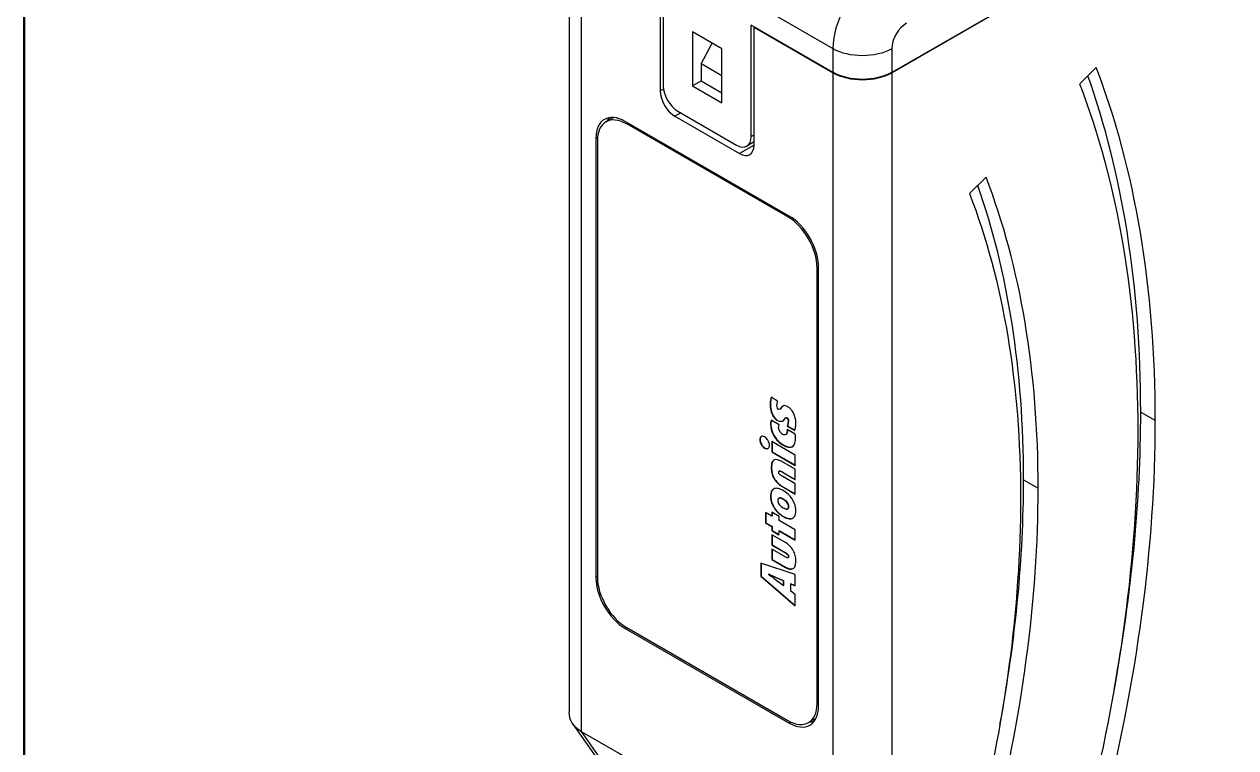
# Model space of a CAD drawing. Header units: millimetres. Extents: x -383313 to -161684, y -117025 to 99224.
# Drawn here: x -333038.1 to -332979.6, y 31097.3 to 31132.2 of the extents above; entities that cross this region are included whole.
import ezdxf

# ---------------------------------------------------------------- set-up
doc = ezdxf.new("R2010")
doc.units = ezdxf.units.MM
doc.header["$MEASUREMENT"] = 0
doc.layers.add('PV-2BB', color=7, linetype='Continuous')

# ---------------------------------------------------------------- blocks, each defined once
blk = doc.blocks.new('*U231')
at = {"layer": 'PV-2BB'}
for p, q in [((1321.006, 74.7, 1395.706), (1313.102, 66.796, 1379.898)), ((1321.046, 74.326, 1395.372), (1313.116, 66.396, 1379.512)), ((1324.149, 68.83, 1392.979), (1321.283, 74.563, 1395.846)), ((1321.946, 72.527, 1394.473), (1320.782, 71.364, 1392.146)), ((1321.983, 72.463, 1394.446), (1320.883, 71.363, 1392.246)), ((1319.216, 71.996, 1391.212), (1314.883, 67.663, 1382.546)), ((1319.253, 71.978, 1391.231), (1319.216, 71.996, 1391.212)), ((1319.549, 71.987, 1391.536), (1319.724, 71.9, 1391.623)), ((1319.216, 71.946, 1391.162), (1314.916, 67.646, 1382.562)), ((1321.749, 67.93, 1389.679), (1319.883, 71.663, 1391.546)), ((1321.716, 67.946, 1389.662), (1319.883, 71.613, 1391.496)), ((1319.916, 71.596, 1391.512), (1319.883, 71.613, 1391.496)), ((1321.916, 71.396, 1393.312), (1321.383, 70.863, 1392.246)), ((1322.249, 70.73, 1392.979), (1321.916, 71.396, 1393.312)), ((1320.855, 71.327, 1392.183), (1320.782, 71.364, 1392.146)), ((1320.782, 70.864, 1391.646), (1321.516, 69.397, 1390.913)), ((1320.916, 70.797, 1391.713), (1320.782, 70.864, 1391.646)), ((1320.883, 70.863, 1391.746), (1321.549, 69.53, 1391.079)), ((1321.383, 70.863, 1392.246), (1321.716, 70.196, 1391.912)), ((1321.583, 70.763, 1392.346), (1321.383, 70.863, 1392.246)), ((1321.749, 70.93, 1392.679), (1321.582, 70.764, 1392.346)), ((1321.749, 70.93, 1392.679), (1322.139, 70.951, 1393.09)), ((1321.983, 70.463, 1392.446), (1321.749, 70.93, 1392.679)), ((1321.582, 70.764, 1392.346), (1321.816, 70.296, 1392.112)), ((1321.716, 70.196, 1391.912), (1322.249, 70.73, 1392.979)), ((1321.849, 69.23, 1391.079), (1323.012, 70.394, 1393.406)), ((1321.883, 69.363, 1391.246), (1322.983, 70.463, 1393.446)), ((1323.916, 68.596, 1392.512), (1322.983, 70.463, 1393.446)), ((1323.019, 70.39, 1393.409), (1323.012, 70.394, 1393.406)), ((1323.012, 70.394, 1393.406), (1323.913, 68.593, 1392.506)), ((1321.849, 69.23, 1391.079), (1321.516, 69.397, 1390.913)), ((1321.88, 69.261, 1391.141), (1321.716, 69.343, 1391.059)), ((1321.949, 69.33, 1391.279), (1321.883, 69.363, 1391.246)), ((1323.916, 68.596, 1392.512), (1324.149, 68.83, 1392.979)), ((1315.983, 60.663, 1376.646), (1323.913, 68.593, 1392.506)), ((1323.919, 68.59, 1392.509), (1323.916, 68.596, 1392.512)), ((1321.716, 67.946, 1389.662), (1321.749, 67.93, 1389.679)), ((1314.916, 67.646, 1382.562), (1314.883, 67.663, 1382.546)), ((1324.913, 67.593, 1392.506), (1317.072, 59.752, 1376.824)), ((1324.916, 67.596, 1392.512), (1324.909, 67.6, 1392.509)), ((1324.913, 67.593, 1392.506), (1333.313, 63.393, 1396.706)), ((1325.149, 67.83, 1392.979), (1324.916, 67.596, 1392.512)), ((1334.243, 62.933, 1397.176), (1324.916, 67.596, 1392.512)), ((1317.416, 62.646, 1380.062), (1321.716, 66.946, 1388.662)), ((1317.416, 62.596, 1380.012), (1321.749, 66.93, 1388.679)), ((1321.749, 66.93, 1388.679), (1321.716, 66.946, 1388.662)), ((1313.048, 66.611, 1379.658), (1313.206, 64.995, 1378.201)), ((1313.116, 66.396, 1379.512), (1313.908, 64.813, 1378.721)), ((1313.116, 66.396, 1379.512), (1313.254, 64.987, 1378.241)), ((1314.883, 66.663, 1381.546), (1316.749, 62.93, 1379.679)), ((1314.916, 66.646, 1381.562), (1314.883, 66.663, 1381.546)), ((1314.916, 66.646, 1381.562), (1316.749, 62.98, 1379.729)), ((1319.727, 66.303, 1386.03), (1319.654, 66.451, 1386.105)), ((1319.515, 66.044, 1385.559), (1319.424, 66.226, 1385.65)), ((1319.536, 66.113, 1385.649), (1319.53, 66.116, 1385.646)), ((1319.693, 66.181, 1385.874), (1319.686, 66.184, 1385.87)), ((1319.047, 66.058, 1385.106), (1319.041, 66.062, 1385.102)), ((1319.229, 66.004, 1385.232), (1319.127, 65.901, 1385.028)), ((1319.127, 65.901, 1385.028), (1319.394, 65.366, 1384.76)), ((1319.133, 65.898, 1385.031), (1319.127, 65.901, 1385.028)), ((1319.232, 65.997, 1385.229), (1319.133, 65.898, 1385.031)), ((1319.133, 65.898, 1385.031), (1319.398, 65.369, 1384.767)), ((1319.496, 65.468, 1384.965), (1319.229, 66.004, 1385.232)), ((1319.539, 65.831, 1385.37), (1319.532, 65.834, 1385.366)), ((1319.7, 65.673, 1385.374), (1319.606, 65.862, 1385.468)), ((1319.641, 65.895, 1385.535), (1319.728, 65.719, 1385.448)), ((1319.647, 65.891, 1385.538), (1319.641, 65.895, 1385.535)), ((1319.647, 65.891, 1385.538), (1319.733, 65.721, 1385.453)), ((1319.707, 65.997, 1385.703), (1319.7, 66, 1385.7)), ((1319.069, 65.583, 1384.652), (1319.062, 65.587, 1384.648)), ((1319.356, 65.328, 1384.684), (1319.201, 65.638, 1384.839)), ((1318.42, 65.41, 1383.83), (1318.318, 65.308, 1383.626)), ((1318.318, 65.308, 1383.626), (1318.389, 65.164, 1383.554)), ((1318.324, 65.305, 1383.629), (1318.318, 65.308, 1383.626)), ((1318.423, 65.404, 1383.827), (1318.324, 65.305, 1383.629)), ((1318.324, 65.305, 1383.629), (1318.396, 65.161, 1383.557)), ((1318.492, 65.266, 1383.758), (1318.42, 65.41, 1383.83)), ((1318.531, 65.306, 1383.837), (1318.492, 65.266, 1383.758)), ((1318.498, 65.263, 1383.762), (1318.492, 65.266, 1383.758)), ((1318.534, 65.299, 1383.834), (1318.498, 65.263, 1383.762)), ((1318.613, 65.142, 1383.755), (1318.531, 65.306, 1383.837)), ((1318.674, 65.48, 1384.155), (1318.667, 65.484, 1384.151)), ((1318.793, 65.321, 1384.115), (1318.787, 65.325, 1384.111)), ((1318.957, 65.393, 1384.35), (1319.111, 65.083, 1384.195)), ((1318.963, 65.39, 1384.353), (1318.957, 65.393, 1384.35)), ((1318.963, 65.39, 1384.353), (1319.115, 65.087, 1384.202)), ((1319.214, 65.186, 1384.399), (1319.073, 65.467, 1384.54)), ((1319.113, 65.507, 1384.62), (1319.254, 65.226, 1384.48)), ((1319.12, 65.504, 1384.624), (1319.113, 65.507, 1384.62)), ((1319.12, 65.504, 1384.624), (1319.257, 65.229, 1384.486)), ((1319.254, 65.226, 1384.48), (1319.356, 65.328, 1384.684)), ((1319.394, 65.366, 1384.76), (1319.496, 65.468, 1384.965)), ((1317.841, 64.994, 1382.835), (1317.711, 64.864, 1382.575)), ((1317.845, 64.988, 1382.833), (1317.718, 64.86, 1382.578)), ((1318.318, 64.29, 1382.608), (1317.841, 64.994, 1382.835)), ((1318.167, 64.942, 1383.109), (1318.065, 64.84, 1382.904)), ((1318.17, 64.935, 1383.106), (1318.071, 64.836, 1382.908)), ((1318.307, 64.662, 1382.969), (1318.167, 64.942, 1383.109)), ((1318.309, 65.085, 1383.394), (1318.207, 64.982, 1383.189)), ((1318.207, 64.982, 1383.189), (1318.347, 64.702, 1383.049)), ((1318.214, 64.979, 1383.192), (1318.207, 64.982, 1383.189)), ((1318.313, 65.078, 1383.391), (1318.214, 64.979, 1383.192)), ((1318.214, 64.979, 1383.192), (1318.354, 64.698, 1383.052)), ((1318.464, 64.776, 1383.239), (1318.309, 65.085, 1383.394)), ((1318.389, 65.164, 1383.554), (1318.35, 65.124, 1383.474)), ((1318.35, 65.124, 1383.474), (1318.431, 64.961, 1383.392)), ((1318.356, 65.121, 1383.477), (1318.35, 65.124, 1383.474)), ((1318.396, 65.161, 1383.557), (1318.356, 65.121, 1383.477)), ((1318.356, 65.121, 1383.477), (1318.435, 64.964, 1383.399)), ((1318.396, 65.161, 1383.557), (1318.389, 65.164, 1383.554)), ((1318.431, 64.961, 1383.392), (1318.471, 65, 1383.472)), ((1318.471, 65, 1383.472), (1318.657, 64.629, 1383.286)), ((1318.478, 64.997, 1383.475), (1318.471, 65, 1383.472)), ((1318.478, 64.997, 1383.475), (1318.66, 64.632, 1383.293)), ((1318.574, 65.103, 1383.676), (1318.613, 65.142, 1383.755)), ((1318.759, 64.731, 1383.491), (1318.574, 65.103, 1383.676)), ((1318.842, 65.065, 1383.907), (1318.835, 65.069, 1383.904)), ((1318.878, 65.072, 1383.95), (1318.872, 65.075, 1383.947)), ((1319.111, 65.083, 1384.195), (1319.214, 65.186, 1384.399)), ((1325.493, 64.952, 1390.446), (1325.049, 65.072, 1390.121)), ((1317.711, 64.864, 1382.575), (1318.01, 63.982, 1381.992)), ((1317.718, 64.86, 1382.578), (1317.711, 64.864, 1382.575)), ((1317.718, 64.86, 1382.578), (1318.014, 63.986, 1382.001)), ((1317.87, 64.745, 1382.615), (1317.864, 64.748, 1382.612)), ((1317.951, 64.599, 1382.55), (1317.864, 64.748, 1382.612)), ((1317.957, 64.596, 1382.553), (1317.87, 64.745, 1382.615)), ((1318.065, 64.84, 1382.904), (1318.219, 64.531, 1382.75)), ((1318.071, 64.836, 1382.908), (1318.065, 64.84, 1382.904)), ((1318.071, 64.836, 1382.908), (1318.226, 64.528, 1382.753)), ((1318.354, 64.698, 1383.052), (1318.347, 64.702, 1383.049)), ((1318.657, 64.629, 1383.286), (1318.759, 64.731, 1383.491)), ((1317.932, 64.58, 1382.512), (1318.008, 64.383, 1382.391)), ((1318.053, 64.428, 1382.481), (1317.951, 64.599, 1382.55)), ((1317.957, 64.596, 1382.553), (1317.951, 64.599, 1382.55)), ((1318.06, 64.425, 1382.485), (1317.957, 64.596, 1382.553)), ((1318.008, 64.383, 1382.391), (1318.053, 64.428, 1382.481)), ((1318.015, 64.38, 1382.395), (1318.008, 64.383, 1382.391)), ((1318.015, 64.38, 1382.395), (1318.06, 64.425, 1382.485)), ((1318.06, 64.425, 1382.485), (1318.053, 64.428, 1382.481)), ((1318.226, 64.528, 1382.753), (1318.219, 64.531, 1382.75)), ((1318.365, 64.579, 1382.944), (1318.358, 64.582, 1382.941)), ((1318.01, 63.982, 1381.992), (1318.12, 64.092, 1382.211)), ((1318.078, 64.202, 1382.28), (1318.149, 64.273, 1382.423)), ((1318.12, 64.092, 1382.211), (1318.078, 64.202, 1382.28)), ((1318.149, 64.273, 1382.423), (1318.208, 64.18, 1382.388)), ((1318.156, 64.27, 1382.426), (1318.149, 64.273, 1382.423)), ((1318.156, 64.27, 1382.426), (1318.211, 64.183, 1382.393)), ((1318.208, 64.18, 1382.388), (1318.318, 64.29, 1382.608)), ((1328.455, 64.156, 1392.611), (1328.011, 64.275, 1392.286)), ((1316.786, 62.911, 1379.698), (1316.749, 62.93, 1379.679)), ((1317.083, 62.606, 1379.689), (1317.257, 62.519, 1379.776)), ((1317.416, 62.646, 1380.062), (1317.449, 62.63, 1380.079)), ((1323.149, 61.33, 1384.479), (1323.316, 60.996, 1384.312)), ((1325.816, 59.996, 1385.812), (1325.983, 59.663, 1385.646))]:
    blk.add_line(p, q, dxfattribs=at)
at = {"layer": 'PV-2BB', "extrusion": (-0.57735, -0.57735, 0.57735)}
for centre, major_axis, start_param, end_param in [((1319.549, 71.33, 1390.879), (0, 0.707, 0.707), -0.785398, 0.785398), ((1319.549, 71.28, 1390.829), (0, 0.707, 0.707), -0.785398, 0.785398), ((1319.749, 71.23, 1390.979), (0, 0.707, 0.707), 0.213756, 0.378312), ((1320.949, 71.03, 1391.979), (0, -0.354, -0.354), -2.356194, -0.785398), ((1321.049, 71.03, 1392.079), (0, -0.354, -0.354), -2.356194, -0.785398), ((1321.682, 69.564, 1391.246), (0, -0.354, -0.354), -0.785398, 0.785398), ((1321.716, 69.696, 1391.412), (0, -0.354, -0.354), -0.785398, 0.785398), ((1324.579, 68.26, 1392.839), (0.707, -0.707), -2.356194, -0.785398), ((1321.383, 67.613, 1388.996), (0, 0.707, 0.707), -2.356194, -0.785398), ((1321.416, 67.596, 1389.012), (0, 0.707, 0.707), -2.356194, -0.785398), ((1325.483, 67.663, 1393.146), (-0.354, 0, -0.354), -2.356194, -0.785398), ((1315.216, 66.996, 1382.212), (0, -0.707, -0.707), -2.356194, -0.785398), ((1315.249, 66.98, 1382.229), (0, -0.707, -0.707), -2.356194, -0.785398), ((1303.483, 71.163, 1374.646), (20.86, 0, 20.86), -0.785398, -0.458058), ((1303.649, 70.83, 1374.479), (20.86, 0, 20.86), -0.785398, -0.436332), ((1303.483, 71.163, 1374.646), (23.688, 0, 23.688), -0.785398, -0.455464), ((1303.649, 70.83, 1374.479), (23.688, 0, 23.688), -0.785398, -0.436332), ((1317.083, 63.313, 1380.396), (0, -0.707, -0.707), -0.785398, 0.785398), ((1317.083, 63.263, 1380.346), (0, -0.707, -0.707), -0.785398, 0.785398), ((1317.283, 63.163, 1380.446), (0, -0.707, -0.707), -0.378312, -0.213756), ((1303.483, 71.163, 1374.646), (20.86, 0, 20.86), -1.019572, -0.785398), ((1303.649, 70.83, 1374.479), (20.86, 0, 20.86), -1.117011, -0.785398), ((1303.483, 71.163, 1374.646), (23.688, 0, 23.688), -1.018807, -0.785398), ((1303.649, 70.83, 1374.479), (23.688, 0, 23.688), -1.117011, -0.785398)]:
    blk.add_ellipse(centre, major_axis=major_axis, ratio=0.57735, start_param=start_param, end_param=end_param, dxfattribs=at)
at = {"layer": 'PV-2BB', "extrusion": (0.57735, 0.57735, -0.57735)}
for centre, major_axis, ratio, start_param, end_param in [((1325.149, 68.33, 1393.479), (1.061, 0, 1.061), 0.57735, -2.356194, -0.785398), ((1324.816, 68.496, 1393.312), (-0.707, 0.707), 0.57735, -2.356194, -0.785398), ((1324.583, 68.263, 1392.846), (-0.707, 0.707), 0.57735, -2.356194, -0.785398), ((1324.579, 68.26, 1392.839), (-0.7, 0.7), 0.57735, -2.356194, -0.785398), ((1313.872, 66.152, 1380.024), (0.817, -0.564, 0.252), 0.697902, -3.709731, -2.924333), ((1303.649, 70.83, 1374.479), (-20.435, 0, -20.435), 0.57735, -2.70526, -2.356194), ((1303.649, 70.83, 1374.479), (-23.264, 0, -23.264), 0.57735, -2.70526, -2.356194), ((1303.649, 70.83, 1374.479), (-20.435, 0, -20.435), 0.57735, -2.356194, -2.024582), ((1303.649, 70.83, 1374.479), (-23.264, 0, -23.264), 0.57735, -2.356194, -2.024582)]:
    blk.add_ellipse(centre, major_axis=major_axis, ratio=ratio, start_param=start_param, end_param=end_param, dxfattribs=at)
at = {"layer": 'PV-2BB'}
for points, knots in [([(1319.654, 66.451, 1386.105), (1319.599, 66.435, 1386.034), (1319.528, 66.381, 1385.909), (1319.491, 66.235, 1385.726), (1319.513, 66.149, 1385.662), (1319.53, 66.116, 1385.646)], [0.0674586, 0.0674586, 0.0674586, 0.0674586, 0.5522232, 0.7487021, 0.9340376, 0.9340376, 0.9340376, 0.9340376]), ([(1319.656, 66.447, 1386.103), (1319.603, 66.43, 1386.033), (1319.534, 66.376, 1385.91), (1319.497, 66.232, 1385.729), (1319.52, 66.146, 1385.666), (1319.536, 66.113, 1385.649)], [0.0803604, 0.0803604, 0.0803604, 0.0803604, 0.5522232, 0.7487021, 0.9340376, 0.9340376, 0.9340376, 0.9340376]), ([(1319.151, 66.172, 1385.323), (1319.151, 66.172, 1385.323), (1319.136, 66.202, 1385.338), (1319.095, 66.247, 1385.342), (1319.034, 66.238, 1385.272), (1319.01, 66.159, 1385.169), (1319.026, 66.09, 1385.117), (1319.041, 66.062, 1385.102)], [0.1299318, 0.1299318, 0.1299318, 0.1299318, 0.1328426, 0.3176096, 0.5034813, 0.6860897, 0.8700682, 0.8700682, 0.8700682, 0.8700682]), ([(1319.099, 66.232, 1385.331), (1319.08, 66.241, 1385.32), (1319.041, 66.234, 1385.274), (1319.016, 66.156, 1385.172), (1319.033, 66.087, 1385.12), (1319.047, 66.058, 1385.106)], [0.3249623, 0.3249623, 0.3249623, 0.3249623, 0.5034813, 0.6860897, 0.8700682, 0.8700682, 0.8700682, 0.8700682]), ([(1319.041, 66.062, 1385.102), (1319.055, 66.033, 1385.088), (1319.096, 65.987, 1385.083), (1319.158, 65.994, 1385.152), (1319.182, 66.074, 1385.256), (1319.166, 66.143, 1385.309), (1319.151, 66.172, 1385.323)], [0.1299318, 0.1299318, 0.1299318, 0.1299318, 0.3157453, 0.5014268, 0.6868505, 0.8700682, 0.8700682, 0.8700682, 0.8700682]), ([(1319.424, 66.226, 1385.65), (1319.401, 66.218, 1385.619), (1319.36, 66.183, 1385.543), (1319.318, 66.09, 1385.408), (1319.318, 65.97, 1385.288), (1319.347, 65.862, 1385.209), (1319.385, 65.775, 1385.159), (1319.43, 65.696, 1385.126), (1319.49, 65.621, 1385.111), (1319.569, 65.579, 1385.148), (1319.646, 65.604, 1385.249), (1319.684, 65.647, 1385.331), (1319.7, 65.673, 1385.374)], [0.0320398, 0.0320398, 0.0320398, 0.0320398, 0.1315915, 0.239456, 0.3542651, 0.4211102, 0.500021, 0.5772875, 0.642423, 0.7536809, 0.8611559, 0.9680342, 0.9680342, 0.9680342, 0.9680342]), ([(1319.426, 66.221, 1385.648), (1319.406, 66.213, 1385.618), (1319.366, 66.178, 1385.544), (1319.325, 66.087, 1385.412), (1319.325, 65.967, 1385.292), (1319.354, 65.858, 1385.212), (1319.391, 65.771, 1385.163), (1319.436, 65.693, 1385.129), (1319.484, 65.634, 1385.118), (1319.516, 65.61, 1385.127), (1319.531, 65.602, 1385.134)], [0.0382206, 0.0382206, 0.0382206, 0.0382206, 0.1315915, 0.239456, 0.3542651, 0.4211102, 0.500021, 0.5772875, 0.642423, 0.6997284, 0.6997284, 0.6997284, 0.6997284]), ([(1319.53, 66.116, 1385.646), (1319.557, 66.061, 1385.618), (1319.624, 66.004, 1385.627), (1319.679, 66.01, 1385.689), (1319.72, 65.992, 1385.712), (1319.724, 65.943, 1385.667), (1319.693, 65.911, 1385.605), (1319.664, 65.897, 1385.561), (1319.641, 65.895, 1385.535)], [0.0687393, 0.0687393, 0.0687393, 0.0687393, 0.3869993, 0.5116322, 0.5945143, 0.6473647, 0.7242229, 0.9317539, 0.9317539, 0.9317539, 0.9317539]), ([(1319.658, 66.212, 1385.87), (1319.641, 66.246, 1385.887), (1319.689, 66.288, 1385.977), (1319.716, 66.3, 1386.015), (1319.727, 66.303, 1386.03)], [0.0192308, 0.0192308, 0.0192308, 0.0192308, 0.6404837, 0.9807692, 0.9807692, 0.9807692, 0.9807692]), ([(1319.728, 65.719, 1385.448), (1319.759, 65.727, 1385.486), (1319.814, 65.755, 1385.569), (1319.87, 65.837, 1385.707), (1319.883, 65.937, 1385.82), (1319.867, 66.02, 1385.887), (1319.843, 66.078, 1385.921), (1319.815, 66.126, 1385.941), (1319.779, 66.164, 1385.943), (1319.736, 66.179, 1385.914), (1319.696, 66.174, 1385.871), (1319.666, 66.196, 1385.862), (1319.658, 66.212, 1385.87)], [0.0403757, 0.0403757, 0.0403757, 0.0403757, 0.2171553, 0.3679049, 0.4972064, 0.5609019, 0.6298248, 0.6900015, 0.7389131, 0.8241842, 0.8989212, 0.9576493, 0.9576493, 0.9576493, 0.9576493]), ([(1319.771, 66.164, 1385.935), (1319.761, 66.168, 1385.929), (1319.736, 66.175, 1385.911), (1319.712, 66.172, 1385.884), (1319.695, 66.18, 1385.874), (1319.693, 66.181, 1385.874)], [0.774105, 0.774105, 0.774105, 0.774105, 0.8241842, 0.8989212, 0.9070838, 0.9070838, 0.9070838, 0.9070838]), ([(1319.487, 65.882, 1385.369), (1319.483, 65.89, 1385.373), (1319.479, 65.899, 1385.378), (1319.476, 65.909, 1385.385), (1319.473, 65.918, 1385.391), (1319.471, 65.928, 1385.399), (1319.469, 65.938, 1385.407), (1319.467, 65.948, 1385.415), (1319.466, 65.957, 1385.423), (1319.466, 65.967, 1385.432), (1319.465, 65.976, 1385.441), (1319.466, 65.985, 1385.451), (1319.467, 65.992, 1385.46), (1319.47, 66.006, 1385.476), (1319.476, 66.018, 1385.494), (1319.486, 66.027, 1385.513), (1319.494, 66.034, 1385.528), (1319.503, 66.04, 1385.543), (1319.515, 66.044, 1385.559)], [0, 0, 0, 0, 0.125, 0.125, 0.125, 0.25, 0.25, 0.25, 0.375, 0.375, 0.375, 0.5, 0.5, 0.5, 0.75, 0.75, 0.75, 1, 1, 1, 1]), ([(1319.606, 65.862, 1385.468), (1319.588, 65.839, 1385.427), (1319.57, 65.828, 1385.398), (1319.552, 65.829, 1385.381), (1319.541, 65.829, 1385.37), (1319.53, 65.834, 1385.364), (1319.517, 65.844, 1385.361), (1319.505, 65.854, 1385.359), (1319.495, 65.866, 1385.361), (1319.487, 65.882, 1385.369)], [0, 0, 0, 0, 0.5, 0.5, 0.5, 0.75, 0.75, 0.75, 1, 1, 1, 1]), ([(1319.61, 65.855, 1385.465), (1319.593, 65.834, 1385.427), (1319.576, 65.824, 1385.4), (1319.559, 65.825, 1385.384), (1319.552, 65.826, 1385.378), (1319.546, 65.827, 1385.373), (1319.539, 65.831, 1385.37)], [0.0287754, 0.0287754, 0.0287754, 0.0287754, 0.5, 0.5, 0.5, 0.646226, 0.646226, 0.646226, 0.646226]), ([(1319.707, 65.997, 1385.703), (1319.714, 65.993, 1385.707), (1319.727, 65.982, 1385.709), (1319.731, 65.94, 1385.67), (1319.7, 65.908, 1385.608), (1319.671, 65.894, 1385.564), (1319.647, 65.891, 1385.538)], [0.5418492, 0.5418492, 0.5418492, 0.5418492, 0.5945143, 0.6473647, 0.7242229, 0.9317539, 0.9317539, 0.9317539, 0.9317539]), ([(1318.955, 64.909, 1383.864), (1318.965, 64.92, 1383.885), (1318.983, 64.943, 1383.926), (1319.007, 65, 1384.007), (1319.014, 65.091, 1384.106), (1318.989, 65.212, 1384.201), (1318.941, 65.327, 1384.269), (1318.88, 65.429, 1384.31), (1318.809, 65.503, 1384.312), (1318.745, 65.523, 1384.268), (1318.699, 65.51, 1384.209), (1318.678, 65.494, 1384.172), (1318.667, 65.484, 1384.151)], [0.0700735, 0.0700735, 0.0700735, 0.0700735, 0.1316666, 0.1868375, 0.2876735, 0.3898374, 0.5002411, 0.6103811, 0.7124393, 0.8132257, 0.8684068, 0.9299265, 0.9299265, 0.9299265, 0.9299265]), ([(1319.201, 65.638, 1384.839), (1319.17, 65.7, 1384.87), (1319.105, 65.789, 1384.894), (1319.028, 65.796, 1384.824), (1318.988, 65.779, 1384.767), (1318.951, 65.748, 1384.7), (1318.914, 65.698, 1384.612), (1318.886, 65.577, 1384.463), (1318.925, 65.457, 1384.382), (1318.957, 65.393, 1384.35)], [0.0439455, 0.0439455, 0.0439455, 0.0439455, 0.2661652, 0.3730449, 0.4333046, 0.500405, 0.6229049, 0.7288059, 0.9580532, 0.9580532, 0.9580532, 0.9580532]), ([(1319.085, 65.78, 1384.866), (1319.065, 65.79, 1384.855), (1319.033, 65.792, 1384.825), (1318.995, 65.776, 1384.771), (1318.958, 65.745, 1384.703), (1318.921, 65.694, 1384.615), (1318.893, 65.574, 1384.467), (1318.931, 65.454, 1384.385), (1318.963, 65.39, 1384.353)], [0.2724395, 0.2724395, 0.2724395, 0.2724395, 0.3730449, 0.4333046, 0.500405, 0.6229049, 0.7288059, 0.9580532, 0.9580532, 0.9580532, 0.9580532]), ([(1319.073, 65.467, 1384.54), (1319.061, 65.491, 1384.552), (1319.042, 65.522, 1384.564), (1319.035, 65.569, 1384.604), (1319.045, 65.584, 1384.629), (1319.058, 65.591, 1384.65), (1319.087, 65.566, 1384.652), (1319.101, 65.532, 1384.633), (1319.113, 65.507, 1384.62)], [0.1196245, 0.1196245, 0.1196245, 0.1196245, 0.3604819, 0.4295532, 0.5036512, 0.5757383, 0.6448425, 0.8843932, 0.8843932, 0.8843932, 0.8843932]), ([(1319.069, 65.583, 1384.652), (1319.072, 65.581, 1384.654), (1319.094, 65.561, 1384.655), (1319.108, 65.528, 1384.636), (1319.12, 65.504, 1384.624)], [0.5888959, 0.5888959, 0.5888959, 0.5888959, 0.6448425, 0.8843932, 0.8843932, 0.8843932, 0.8843932]), ([(1318.667, 65.484, 1384.151), (1318.657, 65.473, 1384.13), (1318.639, 65.45, 1384.089), (1318.615, 65.393, 1384.008), (1318.608, 65.302, 1383.91), (1318.633, 65.182, 1383.814), (1318.68, 65.066, 1383.747), (1318.741, 64.964, 1383.705), (1318.813, 64.89, 1383.704), (1318.877, 64.87, 1383.747), (1318.923, 64.883, 1383.806), (1318.944, 64.899, 1383.843), (1318.955, 64.909, 1383.864)], [0.0700735, 0.0700735, 0.0700735, 0.0700735, 0.1316353, 0.1868412, 0.2876411, 0.3896955, 0.4998342, 0.6102368, 0.7123968, 0.8132463, 0.868442, 0.9299265, 0.9299265, 0.9299265, 0.9299265]), ([(1318.674, 65.48, 1384.155), (1318.664, 65.47, 1384.134), (1318.646, 65.447, 1384.093), (1318.622, 65.39, 1384.012), (1318.614, 65.299, 1383.913), (1318.639, 65.178, 1383.818), (1318.687, 65.063, 1383.75), (1318.748, 64.961, 1383.709), (1318.801, 64.906, 1383.707), (1318.83, 64.889, 1383.719), (1318.835, 64.887, 1383.721)], [0.0700735, 0.0700735, 0.0700735, 0.0700735, 0.1316353, 0.1868412, 0.2876411, 0.3896955, 0.4998342, 0.6102368, 0.7123968, 0.7311162, 0.7311162, 0.7311162, 0.7311162]), ([(1318.794, 65.503, 1384.297), (1318.777, 65.511, 1384.288), (1318.746, 65.518, 1384.264), (1318.706, 65.507, 1384.213), (1318.684, 65.491, 1384.175), (1318.674, 65.48, 1384.155)], [0.7402386, 0.7402386, 0.7402386, 0.7402386, 0.8132257, 0.8684068, 0.9299265, 0.9299265, 0.9299265, 0.9299265]), ([(1318.75, 65.318, 1384.068), (1318.746, 65.312, 1384.058), (1318.737, 65.302, 1384.039), (1318.732, 65.274, 1384.006), (1318.737, 65.239, 1383.975), (1318.75, 65.198, 1383.948), (1318.766, 65.162, 1383.928), (1318.781, 65.133, 1383.915), (1318.793, 65.114, 1383.907), (1318.804, 65.098, 1383.901), (1318.815, 65.084, 1383.899), (1318.825, 65.075, 1383.9), (1318.835, 65.068, 1383.903), (1318.845, 65.065, 1383.91), (1318.855, 65.065, 1383.92), (1318.864, 65.068, 1383.932), (1318.869, 65.073, 1383.942), (1318.872, 65.075, 1383.947)], [0, 0, 0, 0, 0.08791, 0.166779, 0.257514, 0.365699, 0.499028, 0.568447, 0.630978, 0.687164, 0.737748, 0.783749, 0.826512, 0.867703, 0.909176, 0.952749, 1, 1, 1, 1]), ([(1318.872, 65.075, 1383.947), (1318.877, 65.083, 1383.96), (1318.888, 65.097, 1383.985), (1318.889, 65.139, 1384.028), (1318.876, 65.187, 1384.063), (1318.857, 65.228, 1384.085), (1318.841, 65.26, 1384.101), (1318.829, 65.279, 1384.109), (1318.818, 65.296, 1384.114), (1318.807, 65.309, 1384.116), (1318.797, 65.319, 1384.115), (1318.786, 65.325, 1384.112), (1318.777, 65.329, 1384.105), (1318.767, 65.329, 1384.096), (1318.758, 65.325, 1384.083), (1318.753, 65.321, 1384.073), (1318.75, 65.318, 1384.068)], [0, 0, 0, 0, 0.110915, 0.214475, 0.337933, 0.498721, 0.568234, 0.630842, 0.687085, 0.737709, 0.783732, 0.826504, 0.867695, 0.909164, 0.952739, 1, 1, 1, 1]), ([(1318.878, 65.072, 1383.95), (1318.884, 65.079, 1383.963), (1318.895, 65.094, 1383.989), (1318.896, 65.136, 1384.031), (1318.882, 65.184, 1384.066), (1318.864, 65.225, 1384.089), (1318.847, 65.257, 1384.104), (1318.836, 65.276, 1384.112), (1318.825, 65.292, 1384.117), (1318.814, 65.306, 1384.119), (1318.803, 65.315, 1384.119), (1318.797, 65.32, 1384.116), (1318.793, 65.321, 1384.115)], [0, 0, 0, 0, 0.1109149, 0.2144755, 0.3379328, 0.4987211, 0.568234, 0.6308416, 0.6870848, 0.7377088, 0.7837323, 0.8249394, 0.8249394, 0.8249394, 0.8249394]), ([(1318.842, 65.065, 1383.907), (1318.842, 65.065, 1383.907), (1318.845, 65.064, 1383.909), (1318.852, 65.061, 1383.913), (1318.861, 65.062, 1383.923), (1318.87, 65.065, 1383.935), (1318.876, 65.069, 1383.945), (1318.878, 65.072, 1383.95)], [0.824886, 0.824886, 0.824886, 0.824886, 0.8265122, 0.8677029, 0.9091757, 0.9527492, 1, 1, 1, 1]), ([(1317.864, 64.748, 1382.612), (1317.867, 64.74, 1382.607), (1317.877, 64.716, 1382.593), (1317.894, 64.675, 1382.569), (1317.914, 64.627, 1382.54), (1317.926, 64.595, 1382.521), (1317.932, 64.58, 1382.512)], [0, 0, 0, 0, 0.136001, 0.428628, 0.746581, 1, 1, 1, 1]), ([(1318.219, 64.531, 1382.75), (1318.25, 64.469, 1382.719), (1318.315, 64.38, 1382.695), (1318.392, 64.373, 1382.766), (1318.432, 64.39, 1382.822), (1318.469, 64.421, 1382.89), (1318.506, 64.471, 1382.977), (1318.534, 64.592, 1383.126), (1318.496, 64.712, 1383.207), (1318.464, 64.776, 1383.239)], [0.0439358, 0.0439358, 0.0439358, 0.0439358, 0.2662307, 0.3732049, 0.4335091, 0.5006236, 0.6230875, 0.7290117, 0.9580587, 0.9580587, 0.9580587, 0.9580587]), ([(1318.347, 64.702, 1383.049), (1318.359, 64.677, 1383.037), (1318.378, 64.647, 1383.024), (1318.385, 64.6, 1382.985), (1318.375, 64.585, 1382.96), (1318.362, 64.578, 1382.939), (1318.333, 64.603, 1382.937), (1318.319, 64.637, 1382.957), (1318.307, 64.662, 1382.969)], [0.1195616, 0.1195616, 0.1195616, 0.1195616, 0.3603681, 0.4294166, 0.5031671, 0.5754449, 0.6449149, 0.884294, 0.884294, 0.884294, 0.884294]), ([(1318.354, 64.698, 1383.052), (1318.366, 64.674, 1383.04), (1318.384, 64.644, 1383.028), (1318.392, 64.597, 1382.989), (1318.382, 64.582, 1382.964), (1318.372, 64.576, 1382.948), (1318.366, 64.578, 1382.945), (1318.365, 64.579, 1382.944)], [0.1195616, 0.1195616, 0.1195616, 0.1195616, 0.3603681, 0.4294166, 0.5031671, 0.5754449, 0.5885251, 0.5885251, 0.5885251, 0.5885251])]:
    blk.add_open_spline(points, degree=3, knots=knots, dxfattribs=at)
for points in [[(1319.536, 66.113, 1385.649), (1319.558, 66.069, 1385.627), (1319.592, 66.035, 1385.627), (1319.624, 66.018, 1385.641)], [(1319.047, 66.058, 1385.106), (1319.061, 66.031, 1385.092), (1319.08, 66.009, 1385.089), (1319.1, 65.998, 1385.097)], [(1318.226, 64.528, 1382.753), (1318.256, 64.467, 1382.723), (1318.299, 64.409, 1382.707), (1318.341, 64.385, 1382.727)]]:
    blk.add_open_spline(points, degree=3, dxfattribs=at)

msp = doc.modelspace()

# ---------------------------------------------------------------- linework, layer by layer
at = {"lineweight": 50, "ltscale": 100}
msp.add_lwpolyline([(-333038.08125, 31161.81756), (-332937.47801, 31161.81756), (-332937.47801, 31076.36437), (-333038.08125, 31076.36437)], close=True, dxfattribs=at)

# ---------------------------------------------------------------- block references
at = {"layer": 'PV-2BB', "extrusion": (0, 0.816497, 0.57735), "xscale": 2, "yscale": 2, "zscale": 2, "rotation": 225}
msp.add_blockref('*U231', (334774.3138, -16003.55161, 22632.43973), dxfattribs=at)

doc.saveas('drawing.dxf')
